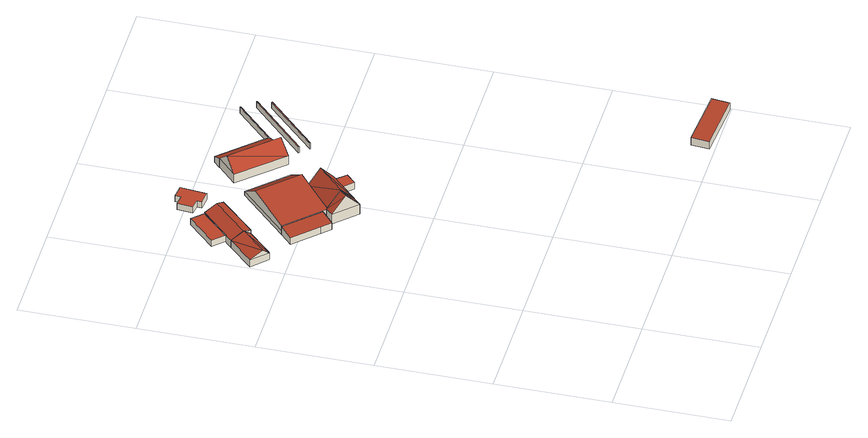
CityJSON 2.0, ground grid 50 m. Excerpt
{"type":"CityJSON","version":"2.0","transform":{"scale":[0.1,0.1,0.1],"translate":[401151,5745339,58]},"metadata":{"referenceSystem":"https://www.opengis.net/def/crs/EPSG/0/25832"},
"CityObjects":{
"building1":{"type":"Building","attributes":{"Gemeindeschluessel":"05558044","Geometrietyp2DReferenz":"3000","function":"31001_2700","roofType":"5000","measuredHeight":6.01},"geometry":[{"type":"Solid","lod":"2","boundaries":[[[[0,1,2,3]],[[4,5,1,0]],[[6,7,5,4]],[[8,9,7,6]],[[10,11,9,8]],[[12,13,11,10]],[[3,2,13,12]],[[0,14,15]],[[0,3,14]],[[10,8,6,4,15,12]],[[14,12,15]],[[15,4,0]],[[14,3,12]],[[1,5,7,9,11,13,2]]]],"semantics":{"surfaces":[{"type":"WallSurface"},{"type":"RoofSurface"},{"type":"GroundSurface"}],"values":[[0,0,0,0,0,0,0,1,1,1,1,0,0,2]]}}]},
"building2":{"type":"Building","attributes":{"Gemeindeschluessel":"05558044","Geometrietyp2DReferenz":"3000","function":"31001_2700","roofType":"1000","measuredHeight":3.02},"geometry":[{"type":"Solid","lod":"2","boundaries":[[[[16,17,18,19]],[[20,21,17,16]],[[22,23,21,20]],[[19,18,23,22]],[[20,16,19,22]],[[17,21,23,18]]]],"semantics":{"surfaces":[{"type":"WallSurface"},{"type":"RoofSurface"},{"type":"GroundSurface"}],"values":[[0,0,0,0,1,2]]}}]},
"building3":{"type":"Building","attributes":{"Gemeindeschluessel":"05558044","Geometrietyp2DReferenz":"3000","function":"31001_2700","roofType":"5000","measuredHeight":6.1},"geometry":[{"type":"Solid","lod":"2","boundaries":[[[[24,21,1,0]],[[25,26,21,24]],[[27,5,26,25]],[[0,1,5,27]],[[25,28,29,27]],[[28,24,0,29]],[[24,28,25]],[[27,29,0]],[[21,26,5,1]]]],"semantics":{"surfaces":[{"type":"WallSurface"},{"type":"RoofSurface"},{"type":"GroundSurface"}],"values":[[0,0,0,0,1,1,0,0,2]]}}]},
"building4":{"type":"Building","attributes":{"Gemeindeschluessel":"05558044","Geometrietyp2DReferenz":"3000","function":"31001_1000"},"address":[{"country":"Germany","locality":"Senden","thoroughfareNumber":"22","thoroughfareName":"Venne"}],"children":["building4-1","building4-2","building4-3","building4-4"]},
"building4-1":{"type":"BuildingPart","attributes":{"roofType":"3100","measuredHeight":11.93},"parents":["building4"],"geometry":[{"type":"Solid","lod":"2","boundaries":[[[[30,31,32,33]],[[34,35,31,30]],[[36,37,38,39,35,34]],[[30,40,34]],[[30,33,41,42,43]],[[43,40,30]],[[40,43,36]],[[36,34,40]],[[31,35,39,44,32]],[[37,36,45,46]],[[39,38,47,44]],[[38,37,46,47]],[[44,47,46,45,33,32]],[[43,42,48,45,36]],[[48,41,33,45]],[[42,41,48]]]],"semantics":{"surfaces":[{"type":"WallSurface"},{"type":"RoofSurface"},{"type":"GroundSurface"},{"type":"ClosureSurface"}],"values":[[0,0,0,0,1,1,1,1,2,0,3,3,3,0,3,3]]}}]},
"building4-2":{"type":"BuildingPart","attributes":{"roofType":"3100","measuredHeight":8.14},"parents":["building4"],"geometry":[{"type":"Solid","lod":"2","boundaries":[[[[49,50,51,52]],[[53,54,39,38]],[[55,56,57,58]],[[52,51,56,55]],[[59,60,52,55]],[[37,46,61,62,60,59,63,64]],[[65,63,59,55,58]],[[60,62,66,49,52]],[[37,64,67,53,38]],[[50,44,39,54,57,56,51]],[[50,49,47,44]],[[44,47,38,39]],[[54,53,58,57]],[[67,64,63,65]],[[67,65,58,53]],[[66,62,61]],[[66,61,46,47,49]],[[38,47,46,37]]]],"semantics":{"surfaces":[{"type":"WallSurface"},{"type":"RoofSurface"},{"type":"GroundSurface"},{"type":"ClosureSurface"}],"values":[[0,0,0,0,1,1,0,0,0,2,3,3,3,0,3,0,3,3]]}}]},
"building4-3":{"type":"BuildingPart","attributes":{"roofType":"3100","measuredHeight":11.86},"parents":["building4"],"geometry":[{"type":"Solid","lod":"2","boundaries":[[[[68,33,32,69,70]],[[71,72,50,49,66]],[[70,69,72,71]],[[68,70,71,73]],[[73,74,68]],[[74,73,66]],[[66,61,48,42,74]],[[73,71,66]],[[32,44,50,72,69]],[[68,41,33]],[[33,45,46,47,44,32]],[[33,41,48,45]],[[46,45,48,61]],[[50,44,47,49]],[[47,46,61,66,49]],[[74,42,41,68]],[[42,48,41]]]],"semantics":{"surfaces":[{"type":"WallSurface"},{"type":"RoofSurface"},{"type":"GroundSurface"},{"type":"ClosureSurface"}],"values":[[0,0,0,1,1,1,1,0,2,0,3,3,0,3,3,0,3]]}}]},
"building4-4":{"type":"BuildingPart","attributes":{"roofType":"2100","measuredHeight":4.22},"parents":["building4"],"geometry":[{"type":"Solid","lod":"2","boundaries":[[[[75,76,54,53,67]],[[77,78,76,75]],[[79,80,78,77]],[[65,58,57,80,79]],[[79,77,75,67,65]],[[76,78,80,57,54]],[[54,57,58,53]],[[58,65,67,53]]]],"semantics":{"surfaces":[{"type":"WallSurface"},{"type":"RoofSurface"},{"type":"GroundSurface"},{"type":"ClosureSurface"}],"values":[[0,0,0,0,1,2,3,3]]}}]},
"building5":{"type":"Building","attributes":{"Gemeindeschluessel":"05558044","Geometrietyp2DReferenz":"3000","function":"31001_2700","roofType":"1000","measuredHeight":3.06},"geometry":[{"type":"Solid","lod":"2","boundaries":[[[[81,82,83,84]],[[85,86,82,81]],[[87,88,86,85]],[[89,90,88,87]],[[91,92,90,89]],[[93,94,92,91]],[[95,96,94,93]],[[84,83,96,95]],[[93,91,89,87,85,81,84,95]],[[82,86,88,90,92,94,96,83]]]],"semantics":{"surfaces":[{"type":"WallSurface"},{"type":"RoofSurface"},{"type":"GroundSurface"}],"values":[[0,0,0,0,0,0,0,0,1,2]]}}]},
"building6":{"type":"Building","attributes":{"Gemeindeschluessel":"05558044","Geometrietyp2DReferenz":"3000","function":"31001_2460","roofType":"1000","measuredHeight":3.48},"geometry":[{"type":"Solid","lod":"2","boundaries":[[[[97,72,69,98]],[[99,100,72,97]],[[101,102,100,99]],[[98,69,102,101]],[[99,97,98,101]],[[72,100,102,69]]]],"semantics":{"surfaces":[{"type":"WallSurface"},{"type":"RoofSurface"},{"type":"GroundSurface"}],"values":[[0,0,0,0,1,2]]}}]},
"building7":{"type":"Building","attributes":{"Gemeindeschluessel":"05558044","Geometrietyp2DReferenz":"3000","function":"31001_2700","roofType":"3100","measuredHeight":9.82},"geometry":[{"type":"Solid","lod":"2","boundaries":[[[[103,104,105,106]],[[107,108,104,103]],[[109,110,108,107]],[[106,105,110,109]],[[103,111,107]],[[109,112,106]],[[111,103,106]],[[106,112,111]],[[107,111,112]],[[112,109,107]],[[104,108,110,105]]]],"semantics":{"surfaces":[{"type":"WallSurface"},{"type":"RoofSurface"},{"type":"GroundSurface"}],"values":[[0,0,0,0,0,0,1,1,1,1,2]]}}]},
"building8":{"type":"Building","attributes":{"Gemeindeschluessel":"05558044","Geometrietyp2DReferenz":"3000","function":"31001_2700","roofType":"2100","measuredHeight":4.51},"geometry":[{"type":"Solid","lod":"2","boundaries":[[[[113,114,115,106]],[[116,117,114,113]],[[118,119,117,116]],[[120,121,119,118]],[[103,122,121,120]],[[106,115,122,103]],[[120,118,116,113,106,103]],[[114,117,119,121,122,115]]]],"semantics":{"surfaces":[{"type":"WallSurface"},{"type":"RoofSurface"},{"type":"GroundSurface"}],"values":[[0,0,0,0,0,0,1,2]]}}]},
"building9":{"type":"Building","attributes":{"Gemeindeschluessel":"05558044","Geometrietyp2DReferenz":"3000","function":"31001_2700","roofType":"2100","measuredHeight":3.98},"geometry":[{"type":"Solid","lod":"2","boundaries":[[[[123,124,125,126]],[[127,128,124,123]],[[129,130,128,127]],[[126,125,130,129]],[[127,123,126,129]],[[124,128,130,125]]]],"semantics":{"surfaces":[{"type":"WallSurface"},{"type":"RoofSurface"},{"type":"GroundSurface"}],"values":[[0,0,0,0,1,2]]}}]},
"building10":{"type":"Building","attributes":{"Gemeindeschluessel":"05558044","Geometrietyp2DReferenz":"3000","function":"51009_1700","roofType":"9999","measuredHeight":3},"geometry":[{"type":"Solid","lod":"2","boundaries":[[[[131,132,133,134]],[[132,135,136,133]],[[131,137,135,132]],[[134,138,137,131]],[[133,136,138,134]],[[135,137,138,136]]]],"semantics":{"surfaces":[{"type":"RoofSurface"},{"type":"WallSurface"},{"type":"GroundSurface"}],"values":[[0,1,1,1,1,2]]}}]},
"building11":{"type":"Building","attributes":{"Gemeindeschluessel":"05558044","Geometrietyp2DReferenz":"3000","function":"51009_1700","roofType":"9999","measuredHeight":3},"geometry":[{"type":"Solid","lod":"2","boundaries":[[[[139,140,141,142]],[[140,143,144,141]],[[139,145,143,140]],[[142,146,145,139]],[[141,144,146,142]],[[143,145,146,144]]]],"semantics":{"surfaces":[{"type":"RoofSurface"},{"type":"WallSurface"},{"type":"GroundSurface"}],"values":[[0,1,1,1,1,2]]}}]},
"building12":{"type":"Building","attributes":{"Gemeindeschluessel":"05558044","Geometrietyp2DReferenz":"3000","function":"51009_1700","roofType":"1000","measuredHeight":3},"geometry":[{"type":"Solid","lod":"2","boundaries":[[[[147,148,149,150]],[[151,152,148,147]],[[153,154,152,151]],[[150,149,154,153]],[[151,147,150,153]],[[148,152,154,149]]]],"semantics":{"surfaces":[{"type":"WallSurface"},{"type":"RoofSurface"},{"type":"GroundSurface"}],"values":[[0,0,0,0,1,2]]}}]}
},
"vertices":[
[112,1757,50],[112,1757,14],[5,1650,14],[5,1650,50],[177,1690,50],[177,1690,14],[101,1614,50],[101,1614,14],[96,1609,50],[96,1609,14],[77,1590,50],[77,1590,14],[71,1584,50],[71,1584,14],[49,1607,74],[155,1713,74],
[217,1953,45],[217,1953,14],[98,1835,14],[98,1835,45],[263,1907,45],[263,1907,14],[144,1788,45],[144,1788,14],
[263,1907,50],[328,1842,68],[328,1842,14],[177,1690,68],[305,1865,74],[154,1714,74],
[456,1302,61],[456,1302,12],[487,1332,12],[487,1332,61],[365,1396,61],[365,1396,12],[396,1426,61],[396,1426,56],[396,1426,29],[396,1426,12],[410,1349,131],[485,1334,63],[442,1378,130],[441,1379,131],[400,1422,12],[400,1422,61],[400,1422,56],[400,1422,29],[400,1422,63],
[519,1539,29],[519,1539,12],[615,1632,12],[615,1632,29],[383,1439,29],[383,1439,12],[463,1789,29],[463,1789,12],[247,1579,12],[247,1579,29],[397,1725,94],[549,1568,94],[426,1448,63],[519,1539,86],[247,1579,56],[383,1439,56],[247,1579,54],[519,1539,63],[383,1439,54],
[487,1332,63],[565,1408,12],[565,1408,63],[608,1450,63],[608,1450,12],[564,1494,131],[443,1377,131],
[330,1388,46],[330,1388,12],[293,1425,46],[293,1425,12],[192,1526,46],[192,1526,12],
[337,1956,46],[337,1956,15],[335,1935,15],[335,1935,46],[292,1961,46],[292,1961,15],[300,2031,46],[300,2031,15],[345,2026,46],[345,2026,15],[348,2051,46],[348,2051,15],[407,2045,46],[407,2045,15],[394,1928,46],[394,1928,15],
[608,1450,46],[565,1408,46],[653,1404,46],[653,1404,12],[611,1362,46],[611,1362,12],
[788,1747,59],[788,1747,15],[615,1932,15],[615,1932,59],[698,1662,59],[698,1662,15],[525,1847,59],[525,1847,15],[743,1705,113],[570,1889,113],
[644,1959,42],[644,1959,13],[615,1932,13],[799,1795,42],[799,1795,13],[816,1777,42],[816,1777,13],[818,1775,42],[818,1775,13],[788,1747,13],
[1230,104,49],[1230,104,9],[1224,24,9],[1224,24,45],[1500,85,49],[1500,85,9],[1495,6,45],[1495,6,9],
[1035,1878,45],[1033,1880,45],[784,1641,45],[786,1638,45],[1033,1880,15],[784,1641,15],[1035,1878,15],[786,1638,15],
[821,1601,44],[1047,1817,44],[1044,1820,44],[819,1603,44],[1047,1817,14],[1044,1820,14],[821,1601,14],[819,1603,14],
[980,1936,46],[980,1936,16],[816,1777,16],[816,1777,46],[982,1934,46],[982,1934,16],[818,1775,46],[818,1775,16]
]}
